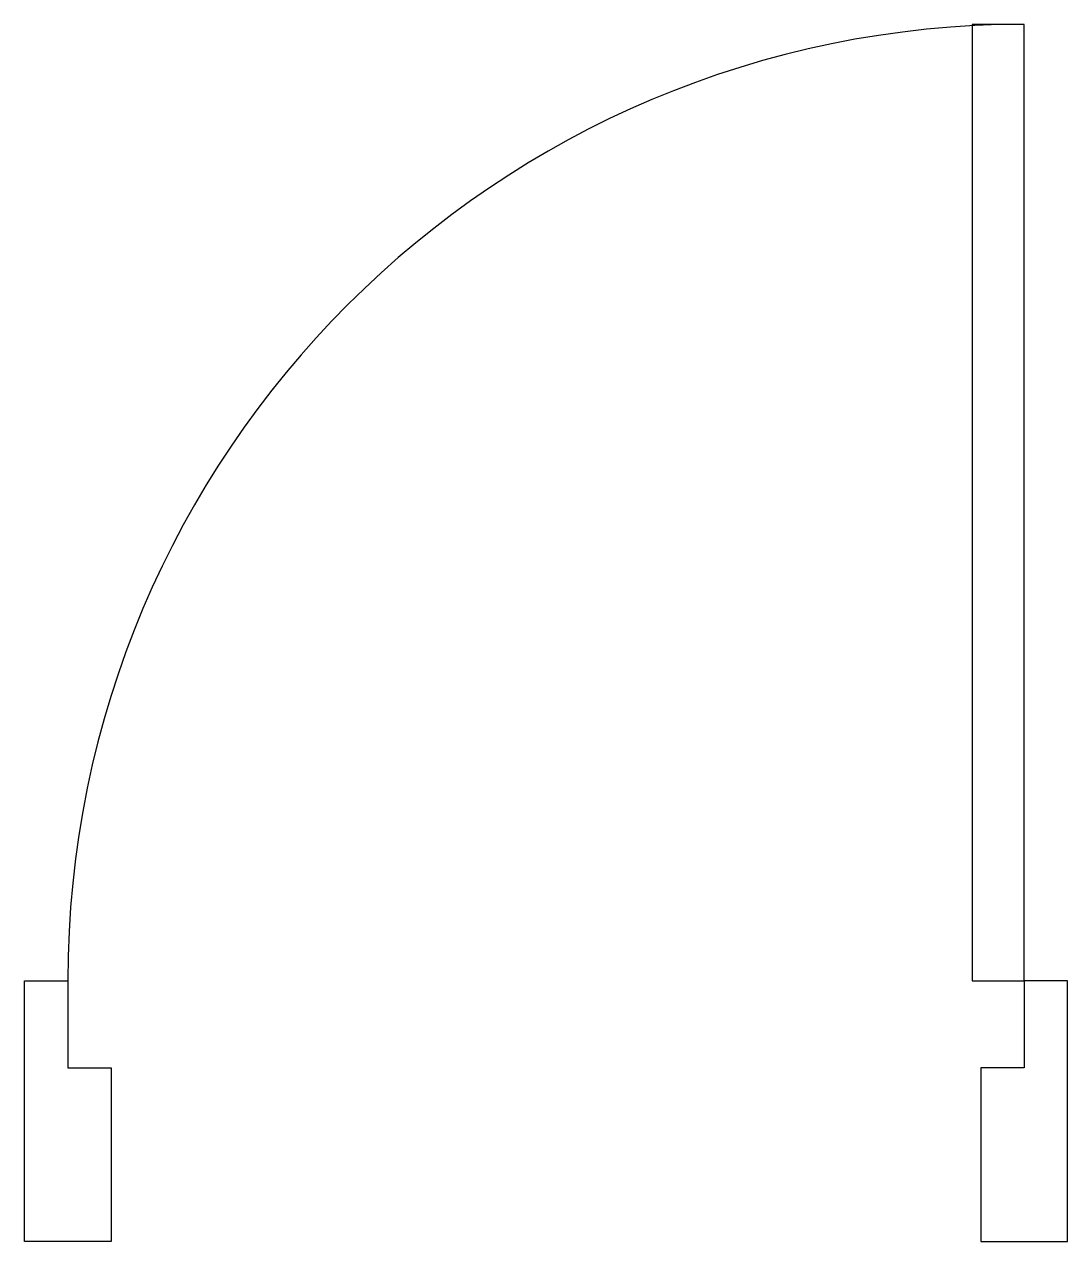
# Model space of a CAD drawing. Extents: x 4.932 to 5.532, y 7.885 to 8.585.
import ezdxf

# ---------------------------------------------------------------- set-up
doc = ezdxf.new("R2010")
doc.units = 0
doc.header["$LTSCALE"] = 0.5
doc.header["$MEASUREMENT"] = 0
doc.layers.add('Giro', color=1, linetype='CONTINUOUS')
doc.layers.add('Porta', color=2, linetype='CONTINUOUS')

msp = doc.modelspace()

# ---------------------------------------------------------------- linework, layer by layer
at = {"layer": 'Giro'}
msp.add_arc((5.50684, 8.03463), 0.55, 90, 180, dxfattribs=at)
at = {"layer": 'Porta'}
for points in [[(5.50684, 8.03463), (5.50684, 8.58463), (5.47684, 8.58463), (5.47684, 8.03463)], [(4.93184, 8.03463), (4.95684, 8.03463), (4.95684, 7.98463), (4.98184, 7.98463), (4.98184, 7.88463), (4.93184, 7.88463)], [(5.53184, 8.03463), (5.50684, 8.03463), (5.50684, 7.98463), (5.48184, 7.98463), (5.48184, 7.88463), (5.53184, 7.88463)]]:
    msp.add_lwpolyline(points, close=True, dxfattribs=at)

doc.saveas('drawing.dxf')
